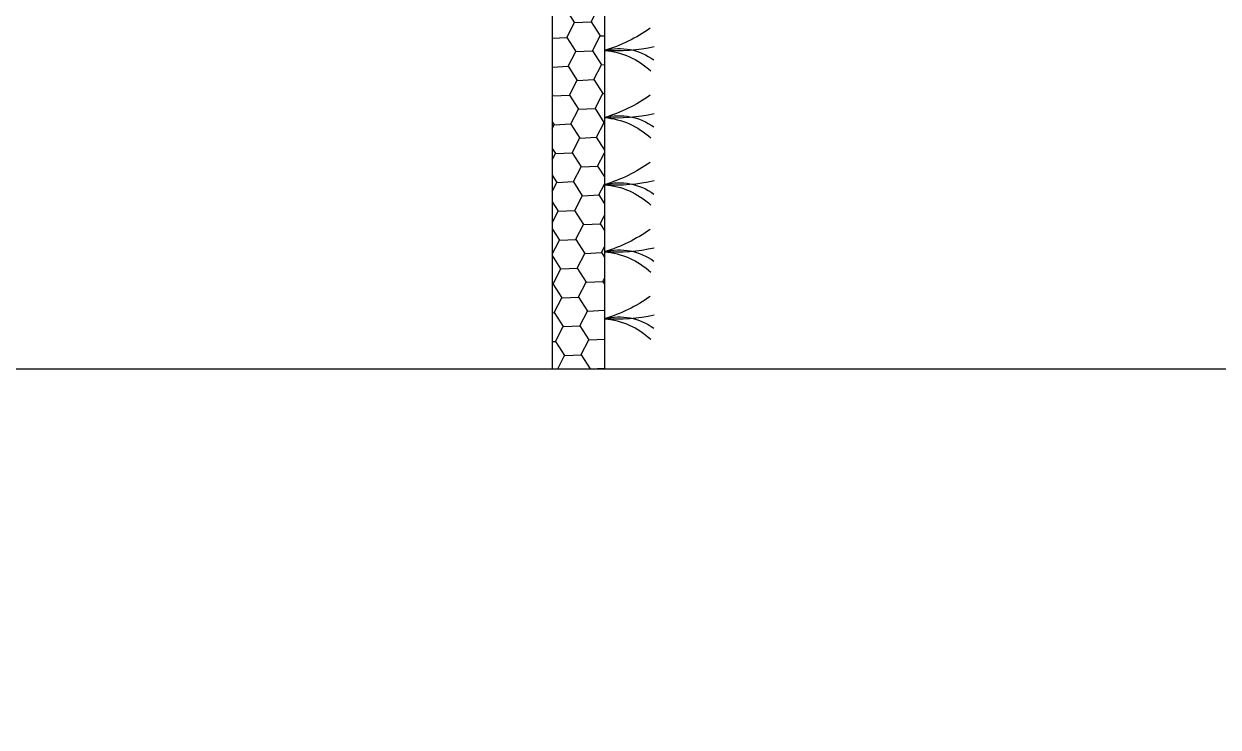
# Model space of a CAD drawing. Header units: inches. Extents: x 6322 to 85903, y -36042 to 7673.
# Drawn here: x 69972.5 to 70166.7, y -3884 to -3769.7 of the extents above; entities that cross this region are included whole.
import ezdxf

# ---------------------------------------------------------------- set-up
doc = ezdxf.new("R2010")
doc.units = ezdxf.units.IN
doc.header["$LTSCALE"] = 10
doc.linetypes.add('Amconstr', pattern=[9999, 9999, 0])
for name, color, linetype in [('1_BUSH', 3, 'Continuous'), ('1_DIM', 1, 'Continuous'), ('1_HATCH', 8, 'Continuous'), ('1_LINE', 4, 'Continuous'), ('CKS_PROPERTY LINE', 5, 'Continuous'), ('MS GATE', 1, 'Continuous')]:
    doc.layers.add(name, color=color, linetype=linetype)

# ---------------------------------------------------------------- blocks, each defined once
blk = doc.blocks.new('A$C67A85A5A')
at = {"layer": '1_BUSH'}
for centre, radius, start, end in [((-0.1042, 0.0275), 0.1078, 345.2267, 36.3918), ((0.3195, 0.0225), 0.3203, 167.4058, 184.0212), ((-0.1428, -0.0116), 0.1433, 4.6309, 42.8937), ((0.2869, -0.0882), 0.3002, 144.8349, 162.9175)]:
    blk.add_arc(centre, radius, start, end, dxfattribs=at)
blk = doc.blocks.new('A$C065A3FC7')
at = {"layer": '1_HATCH'}
h = blk.add_hatch(dxfattribs=at)
h.set_pattern_fill('HONEY', color=256, scale=0.2, angle=32.6237, style=0)
h.set_pattern_definition([(32.62371, (976.51146, 587.07314), (0.5057477, 0.976675), [0.635, -1.27]), (152.62371, (976.51146, 587.07314), (-1.09869924, -0.05034714), [0.635, -1.27]), (92.62371, (976.51146, 587.07314), (-0.5929515, 0.9263279), [-1.27, 0.635])])
h.paths.add_polyline_path([(639.504, 388.018), (613.004, 388.018), (613.004, 386.018), (639.504, 386.018)])
at = {"layer": '1_DIM'}
blk.add_lwpolyline([(639.504, 368.439), (639.504, 554.949)], dxfattribs=at)
at = {"layer": '1_LINE'}
for points in [[(567.076, 388.018), (639.504, 388.018)], [(567.076, 386.018), (639.504, 386.018)]]:
    blk.add_lwpolyline(points, dxfattribs=at)
at = {"layer": '1_BUSH', "xscale": -20.51667816956422, "yscale": 20.51667816955258, "zscale": 20.51667816956448}
for p in [(627.378, 388.018), (629.933, 388.018), (632.489, 388.018), (635.045, 388.016), (637.6, 388.015)]:
    blk.add_blockref('A$C67A85A5A', p, dxfattribs=at)
blk = doc.blocks.new('admin enlclave road')
at = {"layer": 'CKS_PROPERTY LINE', "color": 0, "lineweight": -3}
blk.add_lwpolyline([(44506.9382, -5460.5505, -0.129654), (44597.3478, -5422.9148), (44862.0404, -5386.5347)], format="xyb", dxfattribs=at)
at = {"layer": 'CKS_PROPERTY LINE', "color": 0, "lineweight": -3, "xscale": 0.10000000000013, "yscale": 0.10000000000013, "zscale": 0.10000000000013, "rotation": 277.8258493161042}
blk.add_blockref('A$C065A3FC7', (44802.2137, -5330.2059), dxfattribs=at)

msp = doc.modelspace()

# ---------------------------------------------------------------- block references
at = {"layer": 'MS GATE', "linetype": 'Amconstr', "lineweight": 25, "xscale": 42.66674600251998, "yscale": 42.66674600251998, "zscale": 42.66674600251998, "rotation": 352.174150691152}
msp.add_blockref('admin enlclave road', (-1794383.54152, 484490.75316), dxfattribs=at)

# ---------------------------------------------------------------- next in the draw order: linework, layer by layer
at = {"linetype": 'Amconstr', "lineweight": 25}
msp.add_circle((60708.4733, -17819.81171), 18222, dxfattribs=at)

doc.saveas('drawing.dxf')
